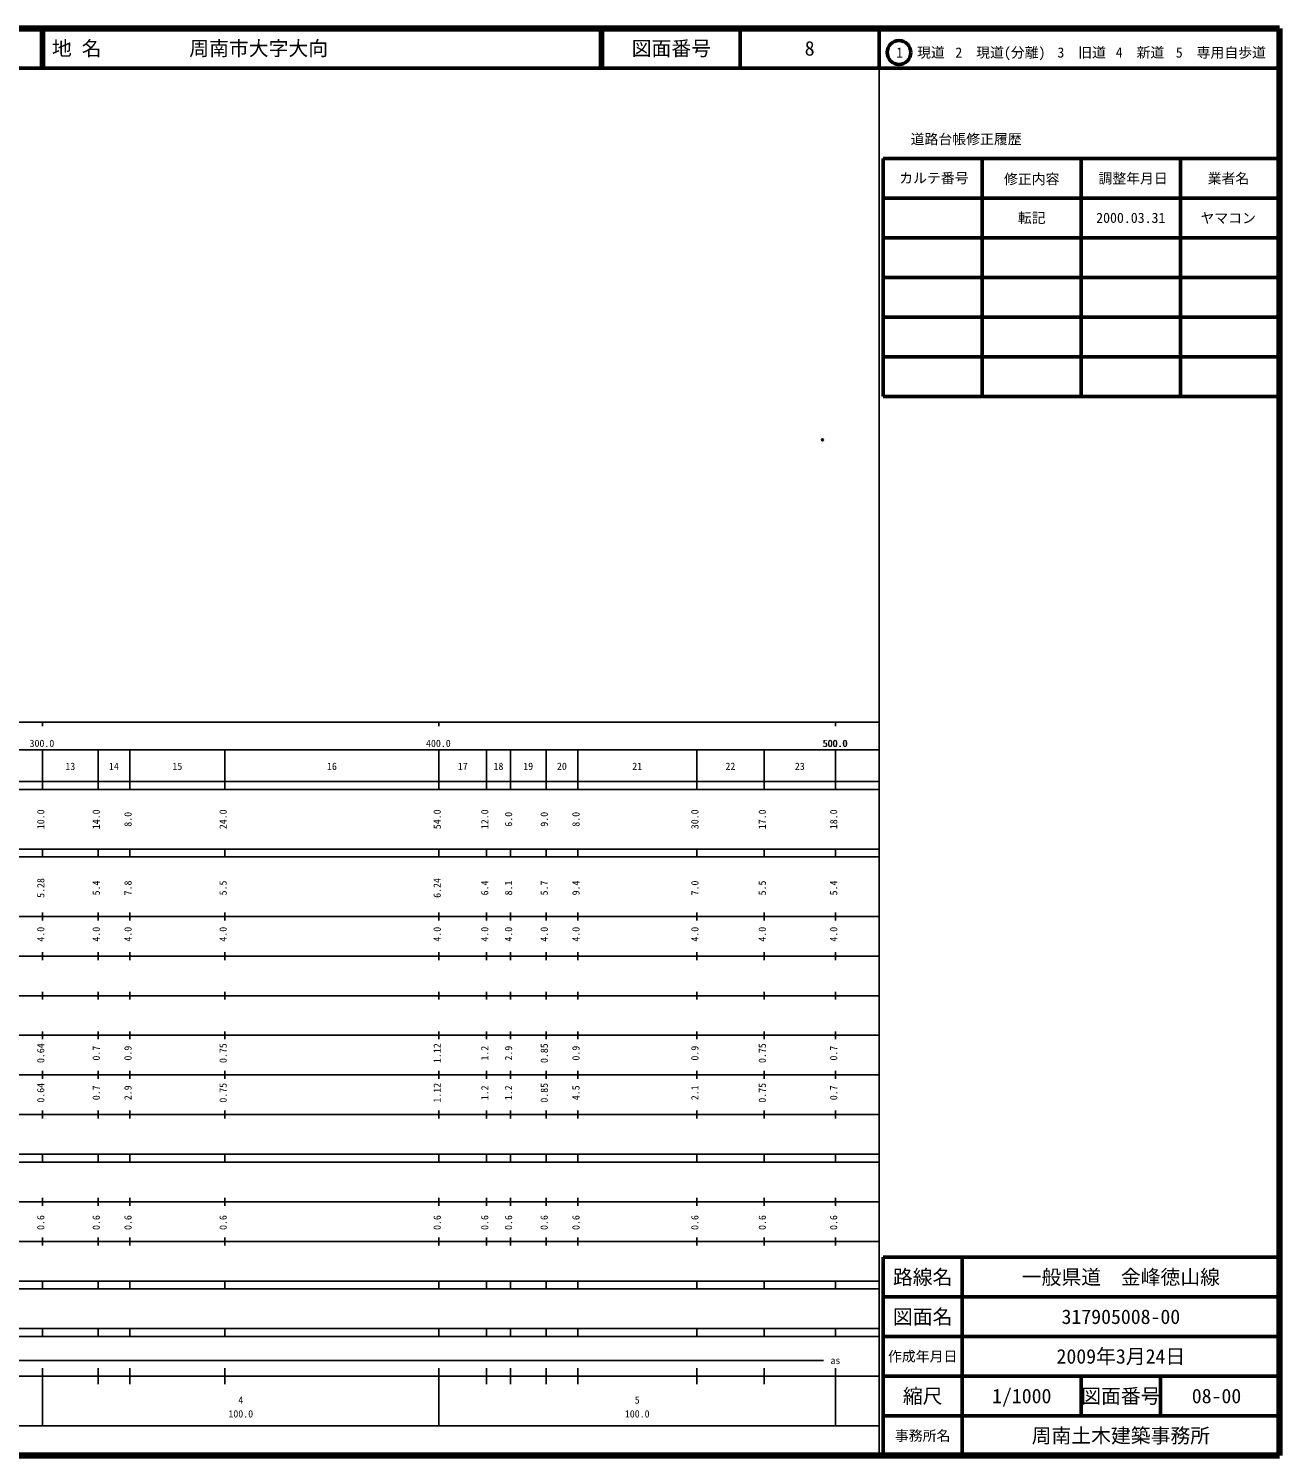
# Model space of a CAD drawing. Units: millimetres on the paper. Extents: x 40 to 680, y 20 to 380.
# Drawn here: x 364.5 to 680, y 20 to 380 of the extents above; entities that cross this region are included whole.
import ezdxf
from ezdxf.enums import TextEntityAlignment as Align

# ---------------------------------------------------------------- set-up
doc = ezdxf.new("R2010")
doc.units = ezdxf.units.MM
doc.header["$PDMODE"] = 32
doc.header["$PDSIZE"] = 0.5
doc.layers.add('M-OTRS', color=6, linetype='Continuous')
doc.layers.add('M-TTL-TXT', color=7, linetype='Continuous')
for name, color, linetype, lineweight in [('M-TTL', 2, 'Continuous', 140), ('M-TTL-BAND', 7, 'Continuous', 25), ('M-TTL-FRAM', 2, 'Continuous', 50), ('M-TTL-LINE', 7, 'Continuous', 50)]:
    doc.layers.add(name, color=color, linetype=linetype, lineweight=lineweight)
doc.styles.add('ＭＳ ゴシック', font='')
doc.styles.get('ＭＳ ゴシック').set_extended_font_data('MS Gothic')

msp = doc.modelspace()

# ---------------------------------------------------------------- linework, layer by layer
at = {"layer": 'M-OTRS'}
msp.add_point((564.72, 276.207), dxfattribs=at)
at = {"layer": 'M-TTL'}
for p, q in [((680, 380), (40, 380)), ((680, 20), (680, 380)), ((40, 20), (680, 20))]:
    msp.add_line(p, q, dxfattribs=at)
at = {"layer": 'M-TTL-BAND'}
for p, q in [((579, 20), (579, 370)), ((40, 205), (579, 205)), ((368, 205), (368, 204)), ((468, 205), (468, 204)), ((568, 205), (568, 204)), ((68, 198), (579, 198)), ((368, 188), (368, 198)), ((382, 188), (382, 198)), ((390, 188), (390, 198)), ((414, 188), (414, 198)), ((468, 188), (468, 198)), ((480, 188), (480, 198)), ((486, 188), (486, 198)), ((495, 188), (495, 198)), ((503, 188), (503, 198)), ((533, 188), (533, 198)), ((550, 188), (550, 198)), ((568, 188), (568, 198)), ((40, 190), (579, 190)), ((40, 188), (579, 188)), ((40, 173), (579, 173)), ((368, 171), (368, 173)), ((382, 171), (382, 173)), ((390, 171), (390, 173)), ((414, 171), (414, 173)), ((468, 171), (468, 173)), ((480, 171), (480, 173)), ((486, 171), (486, 173)), ((495, 171), (495, 173)), ((503, 171), (503, 173)), ((533, 171), (533, 173)), ((550, 171), (550, 173)), ((568, 171), (568, 173)), ((40, 171), (579, 171)), ((40, 156), (579, 156)), ((368, 155), (368, 157)), ((382, 155), (382, 157)), ((390, 155), (390, 157)), ((414, 155), (414, 157)), ((468, 155), (468, 157)), ((480, 155), (480, 157)), ((486, 155), (486, 157)), ((495, 155), (495, 157)), ((503, 155), (503, 157)), ((533, 155), (533, 157)), ((550, 155), (550, 157)), ((568, 155), (568, 157)), ((46, 146), (579, 146)), ((368, 145), (368, 147)), ((382, 145), (382, 147)), ((390, 145), (390, 147)), ((414, 145), (414, 147)), ((468, 145), (468, 147)), ((480, 145), (480, 147)), ((486, 145), (486, 147)), ((495, 145), (495, 147)), ((503, 145), (503, 147)), ((533, 145), (533, 147)), ((550, 145), (550, 147)), ((568, 145), (568, 147)), ((368, 135), (368, 137)), ((382, 135), (382, 137)), ((390, 135), (390, 137)), ((414, 135), (414, 137)), ((468, 135), (468, 137)), ((480, 135), (480, 137)), ((486, 135), (486, 137)), ((495, 135), (495, 137)), ((503, 135), (503, 137)), ((533, 135), (533, 137)), ((550, 135), (550, 137)), ((568, 135), (568, 137)), ((52, 136), (579, 136)), ((46, 126), (579, 126)), ((368, 125), (368, 127)), ((382, 125), (382, 127)), ((390, 125), (390, 127)), ((414, 125), (414, 127)), ((468, 125), (468, 127)), ((480, 125), (480, 127)), ((486, 125), (486, 127)), ((495, 125), (495, 127)), ((503, 125), (503, 127)), ((533, 125), (533, 127)), ((550, 125), (550, 127)), ((568, 125), (568, 127)), ((52, 116), (579, 116)), ((368, 115), (368, 117)), ((382, 115), (382, 117)), ((390, 115), (390, 117)), ((414, 115), (414, 117)), ((468, 115), (468, 117)), ((480, 115), (480, 117)), ((486, 115), (486, 117)), ((495, 115), (495, 117)), ((503, 115), (503, 117)), ((533, 115), (533, 117)), ((550, 115), (550, 117)), ((568, 115), (568, 117)), ((46, 106), (579, 106)), ((368, 105), (368, 107)), ((382, 105), (382, 107)), ((390, 105), (390, 107)), ((414, 105), (414, 107)), ((468, 105), (468, 107)), ((480, 105), (480, 107)), ((486, 105), (486, 107)), ((495, 105), (495, 107)), ((503, 105), (503, 107)), ((533, 105), (533, 107)), ((550, 105), (550, 107)), ((568, 105), (568, 107)), ((40, 96), (579, 96)), ((40, 94), (579, 94)), ((368, 94), (368, 96)), ((382, 94), (382, 96)), ((390, 94), (390, 96)), ((414, 94), (414, 96)), ((468, 94), (468, 96)), ((480, 94), (480, 96)), ((486, 94), (486, 96)), ((495, 94), (495, 96)), ((503, 94), (503, 96)), ((533, 94), (533, 96)), ((550, 94), (550, 96)), ((568, 94), (568, 96)), ((49, 84), (579, 84)), ((368, 83), (368, 85)), ((382, 83), (382, 85)), ((390, 83), (390, 85)), ((414, 83), (414, 85)), ((468, 83), (468, 85)), ((480, 83), (480, 85)), ((486, 83), (486, 85)), ((495, 83), (495, 85)), ((503, 83), (503, 85)), ((533, 83), (533, 85)), ((550, 83), (550, 85)), ((568, 83), (568, 85)), ((40, 74), (579, 74)), ((368, 73), (368, 75)), ((382, 73), (382, 75)), ((390, 73), (390, 75)), ((414, 73), (414, 75)), ((468, 73), (468, 75)), ((480, 73), (480, 75)), ((486, 73), (486, 75)), ((495, 73), (495, 75)), ((503, 73), (503, 75)), ((533, 73), (533, 75)), ((550, 73), (550, 75)), ((568, 73), (568, 75)), ((40, 64), (579, 64)), ((40, 62), (579, 62)), ((368, 62), (368, 64)), ((382, 62), (382, 64)), ((390, 62), (390, 64)), ((414, 62), (414, 64)), ((468, 62), (468, 64)), ((480, 62), (480, 64)), ((486, 62), (486, 64)), ((495, 62), (495, 64)), ((503, 62), (503, 64)), ((533, 62), (533, 64)), ((550, 62), (550, 64)), ((568, 62), (568, 64)), ((40, 52), (579, 52)), ((368, 50), (368, 52)), ((382, 50), (382, 52)), ((390, 50), (390, 52)), ((414, 50), (414, 52)), ((468, 50), (468, 52)), ((480, 50), (480, 52)), ((486, 50), (486, 52)), ((495, 50), (495, 52)), ((503, 50), (503, 52)), ((533, 50), (533, 52)), ((550, 50), (550, 52)), ((568, 50), (568, 52)), ((40, 50), (579, 50)), ((71, 44), (565, 44)), ((40, 40), (579, 40)), ((368, 27.5), (368, 42)), ((382, 38), (382, 42)), ((390, 38), (390, 42)), ((414, 38), (414, 42)), ((468, 27.5), (468, 42)), ((480, 38), (480, 42)), ((486, 38), (486, 42)), ((495, 38), (495, 42)), ((503, 38), (503, 42)), ((533, 38), (533, 42)), ((550, 38), (550, 42)), ((568, 27.5), (568, 42)), ((68, 27.5), (579, 27.5))]:
    msp.add_line(p, q, dxfattribs=at)
at = {"layer": 'M-TTL-FRAM'}
for p, q in [((580, 347.197), (580, 287.197)), ((580, 347.197), (680, 347.197)), ((580, 287.197), (680, 287.197)), ((680, 70), (580, 70)), ((580, 70), (580, 20))]:
    msp.add_line(p, q, dxfattribs=at)
at = {"layer": 'M-TTL-LINE'}
for p, q in [((367.75, 380), (367.75, 370)), ((368.25, 380), (368.25, 370)), ((508.747, 380), (508.747, 370)), ((509.247, 380), (509.247, 370)), ((543.997, 380), (543.997, 370)), ((579, 380), (579, 370)), ((40, 370), (680, 370)), ((605, 347.197), (605, 287.197)), ((630, 347.197), (630, 287.197)), ((655, 347.197), (655, 287.197)), ((580, 337.197), (680, 337.197)), ((580, 327.197), (680, 327.197)), ((580, 317.197), (680, 317.197)), ((580, 307.197), (680, 307.197)), ((580, 297.197), (680, 297.197)), ((600, 70), (600, 20)), ((680, 60), (580, 60)), ((680, 50), (580, 50)), ((680, 40), (580, 40)), ((630, 40), (630, 30)), ((650, 40), (650, 30)), ((680, 30), (580, 30))]:
    msp.add_line(p, q, dxfattribs=at)
msp.add_circle((584.031, 373.958), 3, dxfattribs=at)

# ---------------------------------------------------------------- texts
at = {"layer": 'M-TTL-BAND', "style": 'ＭＳ ゴシック'}
for s, p in [('300.0', (367.844, 198.195)), ('400.0', (467.844, 198.195)), ('500.0', (567.844, 198.195)), ('500.0', (568, 198.195)), ('13', (375, 192.405)), ('14', (386, 192.405)), ('15', (402, 192.405)), ('16', (441, 192.405)), ('17', (474, 192.405)), ('18', (483, 192.405)), ('19', (490.5, 192.405)), ('20', (499, 192.405)), ('21', (518, 192.405)), ('22', (541.5, 192.405)), ('23', (559, 192.405)), ('as', (568, 42.5)), ('4', (418, 32.523)), ('5', (518, 32.523)), ('100.0', (418, 29.033)), ('100.0', (518, 29.033))]:
    msp.add_text(s, height=1.833, dxfattribs=at).set_placement(p, align=Align.BOTTOM_CENTER)
for s, p in [('10.0', (369, 180.5)), ('14.0', (383, 180.5)), ('8.0', (391, 180.5)), ('24.0', (415, 180.5)), ('54.0', (469, 180.5)), ('12.0', (481, 180.5)), ('6.0', (487, 180.5)), ('9.0', (496, 180.5)), ('8.0', (504, 180.5)), ('30.0', (534, 180.5)), ('17.0', (551, 180.5)), ('18.0', (569, 180.5)), ('5.28', (369, 163.174)), ('5.4', (383, 163.174)), ('7.8', (391, 163.174)), ('5.5', (415, 163.174)), ('6.24', (469, 163.174)), ('6.4', (481, 163.174)), ('8.1', (487, 163.174)), ('5.7', (496, 163.174)), ('9.4', (504, 163.174)), ('7.0', (534, 163.174)), ('5.5', (551, 163.174)), ('5.4', (569, 163.174)), ('4.0', (369, 151.5)), ('4.0', (383, 151.5)), ('4.0', (391, 151.5)), ('4.0', (415, 151.5)), ('4.0', (469, 151.5)), ('4.0', (481, 151.5)), ('4.0', (487, 151.5)), ('4.0', (496, 151.5)), ('4.0', (504, 151.5)), ('4.0', (534, 151.5)), ('4.0', (551, 151.5)), ('4.0', (569, 151.5)), ('0.64', (369, 121.5)), ('0.7', (383, 121.5)), ('0.9', (391, 121.5)), ('0.75', (415, 121.5)), ('1.12', (469, 121.5)), ('1.2', (481, 121.5)), ('2.9', (487, 121.5)), ('0.85', (496, 121.5)), ('0.9', (504, 121.5)), ('0.9', (534, 121.5)), ('0.75', (551, 121.5)), ('0.7', (569, 121.5)), ('0.64', (369, 111.5)), ('0.7', (383, 111.5)), ('2.9', (391, 111.5)), ('0.75', (415, 111.5)), ('1.12', (469, 111.5)), ('1.2', (481, 111.5)), ('1.2', (487, 111.5)), ('0.85', (496, 111.5)), ('4.5', (504, 111.5)), ('2.1', (534, 111.5)), ('0.75', (551, 111.5)), ('0.7', (569, 111.5)), ('0.6', (369, 78.764)), ('0.6', (383, 78.764)), ('0.6', (391, 78.764)), ('0.6', (415, 78.764)), ('0.6', (469, 78.764)), ('0.6', (481, 78.764)), ('0.6', (487, 78.764)), ('0.6', (496, 78.764)), ('0.6', (504, 78.764)), ('0.6', (534, 78.764)), ('0.6', (551, 78.764)), ('0.6', (569, 78.764))]:
    msp.add_text(s, height=1.833, rotation=90, dxfattribs=at).set_placement(p, align=Align.BOTTOM_CENTER)
at = {"layer": 'M-TTL-TXT', "style": 'ＭＳ ゴシック'}
for s, p in [('地 名', (370.38, 375)), ('周南市大字大向', (405.024, 375))]:
    msp.add_text(s, height=3.666, dxfattribs=at).set_placement(p, align=Align.MIDDLE_LEFT)
for s, height, p in [('図面番号', 3.666, (526.622, 375)), ('8', 3.666, (561.497, 375)), ('1\u3000現道', 2.566, (589.448, 373.958)), ('2\u3000現道(分離)', 2.566, (609.619, 373.958)), ('3\u3000旧道', 2.566, (630.121, 373.958)), ('4\u3000新道', 2.566, (644.824, 373.958)), ('5\u3000専用自歩道', 2.566, (665.228, 373.958)), ('道路台帳修正履歴', 2.566, (600.968, 352.113)), ('カルテ番号', 2.566, (592.839, 342.277)), ('修正内容', 2.566, (617.509, 342.023)), ('調整年月日', 2.566, (643.089, 342.197)), ('業者名', 2.566, (667.134, 342.197)), ('転記', 2.566, (617.5, 332.245)), ('2000.03.31', 2.566, (642.5, 332.245)), ('ヤマコン', 2.566, (667.077, 332.189)), ('路線名', 3.666, (590, 65)), ('路線名', 3.666, (590, 65)), ('一般県道\u3000金峰徳山線', 3.666, (640, 65)), ('図面名', 3.666, (590, 55)), ('図面名', 3.666, (590, 55)), ('317905008-00', 3.666, (640, 55)), ('2009年3月24日', 3.666, (640, 45)), ('作成年月日', 2.566, (590, 45)), ('作成年月日', 2.566, (590, 45)), ('縮尺', 3.666, (590, 35)), ('縮尺', 3.666, (590, 35)), ('1/1000', 3.666, (615, 35)), ('図面番号', 3.666, (640, 35)), ('図面番号', 3.666, (640, 35)), ('08-00', 3.666, (664.125, 35)), ('事務所名', 2.566, (590, 25)), ('事務所名', 2.566, (590, 25)), ('周南土木建築事務所', 3.666, (640, 25))]:
    msp.add_text(s, height=height, dxfattribs=at).set_placement(p, align=Align.MIDDLE_CENTER)

doc.saveas('drawing.dxf')
